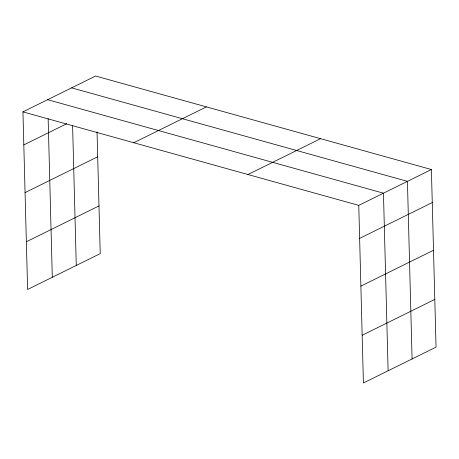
<?xml version="1.0" encoding="UTF-8"?>
<svg xmlns="http://www.w3.org/2000/svg" width="459" height="459" viewBox="0 0 459 459"><rect width="100%" height="100%" fill="white"/><g stroke="black" fill="none" stroke-linecap="round" stroke-linejoin="round"><path stroke-width="0.69" d="M97.044 131.842L100.234 253.626L27.603 289.468L22.95 111.876L95.587 76.033L431.397 169.532L436.05 347.124L363.413 382.967L358.766 205.374L431.397 169.532M23.816 144.901L66.802 123.689M25.061 192.608L97.698 156.766M133.77 142.726L206.401 106.89M26.352 241.761L98.983 205.919M247.946 174.518L320.583 138.675M359.632 238.399L432.263 202.557M360.877 286.106L433.514 250.264M362.168 335.259L434.799 299.417M71.615 87.864L407.431 181.357L412.079 358.955M47.644 99.689L383.46 193.187L388.113 370.78M22.95 111.876L358.766 205.374M72.608 125.869L76.269 265.457M48.143 118.663L52.297 277.282"/></g></svg>
